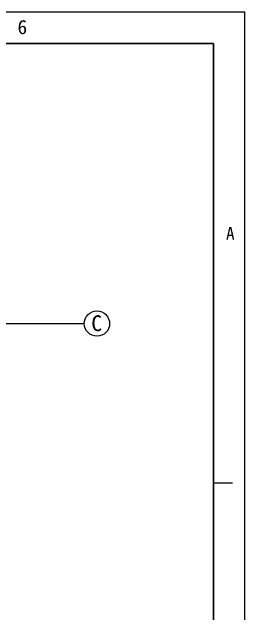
# Model space of a CAD drawing. Header units: metres. Extents: x -237648 to -195598, y -93947 to -64247.
# Drawn here: x -199284 to -195598, y -73764 to -64247 of the extents above; entities that cross this region are included whole.
import ezdxf

# ---------------------------------------------------------------- set-up
doc = ezdxf.new("R2010")
doc.units = ezdxf.units.M

msp = doc.modelspace()

# ---------------------------------------------------------------- linework, layer by layer
for p, q in [((-195597.54, -64246.61), (-237647.54, -64246.61)), ((-195597.54, -93946.61), (-195597.54, -64246.61)), ((-199477.77, -69173.12), (-198140.21, -69173.12)), ((-195797.54, -71696.61), (-196097.54, -71696.61))]:
    msp.add_line(p, q)
for points in [[(-236397.54, -64746.61), (-196097.54, -64746.61), (-196097.54, -93446.61), (-236397.54, -93446.61)], [(-236397.54, -93446.61), (-196097.54, -93446.61), (-196097.54, -64746.61), (-236397.54, -64746.61)]]:
    msp.add_lwpolyline(points, close=True)
msp.add_circle((-197940.21, -69173.12), 200)

# ---------------------------------------------------------------- texts
for s, height, p in [('6', 225, (-199197.54, -64596.61)), ('A', 200, (-195897.54, -67846.61)), ('C', 250, (-198030.07, -69292))]:
    msp.add_text(s, height=height).set_placement(p)

doc.saveas('drawing.dxf')
